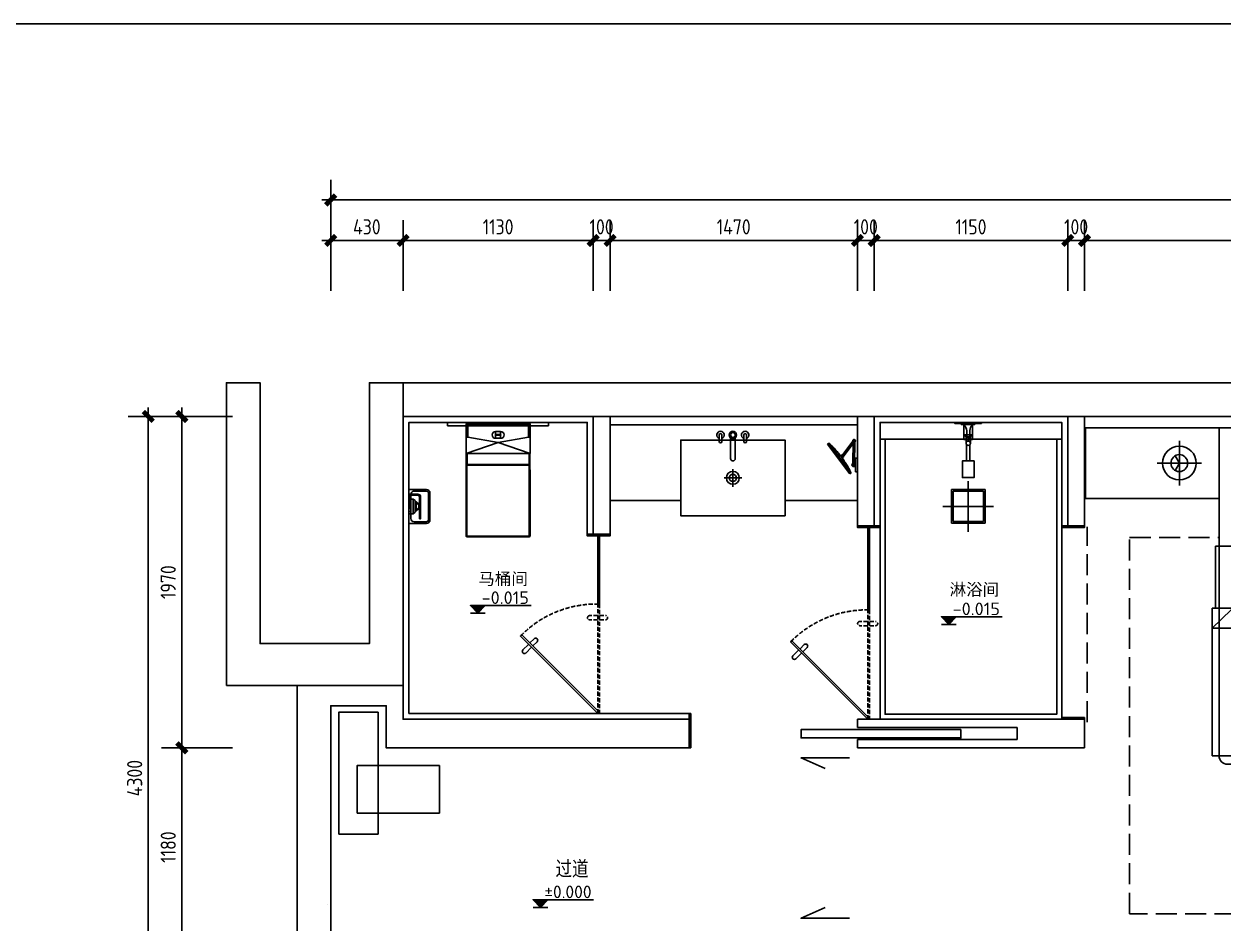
# Model space of a CAD drawing. Header units: inches. Extents: x 193953 to 255442, y -114891 to -62384.
# Drawn here: x 209627 to 216753, y -110553 to -105208 of the extents above; entities that cross this region are included whole.
import ezdxf
from ezdxf.enums import TextEntityAlignment as Align

# ---------------------------------------------------------------- set-up
doc = ezdxf.new("R2010")
doc.units = ezdxf.units.IN
doc.header["$LTSCALE"] = 500
doc.header["$MEASUREMENT"] = 0
for name, pattern in [('DASH', [0.35, 0.25, -0.1]), ('HIDDEN', [0.375, 0.25, -0.125, 0, 0]), ('家具平面底图$0$DOM-虚线', [0.35, 0.25, -0.1]), ('家具平面底图$0$DOM-门开启线', [0.666666, 0.333333, -0.111111, 0.111111, -0.111111])]:
    doc.linetypes.add(name, pattern=pattern)
for name, color, linetype in [('0-索引文字', 50, 'Continuous'), ('F-洁具-DOM', 1, 'Continuous'), ('F-活动家私(0.25)-DOM', 2, 'Continuous'), ('G-建筑窗线 、玻璃隔断', 2, 'Continuous'), ('P-平面门', 2, 'Continuous')]:
    doc.layers.add(name, color=color, linetype=linetype)
doc.styles.add('DOM-romans.shx', font='dim.shx')
doc.styles.add('st', font='', dxfattribs={"width": 0.7})
doc.styles.add('家具平面底图$0$st', font='SIMYOU.TTF')
doc.styles.get('st').set_extended_font_data('SimSun')
doc.dimstyles.new('DOM_DIM_1 80', dxfattribs={"dimscale": 60, "dimtxt": 1.5, "dimasz": 0.8, "dimexe": 2, "dimexo": 1.5, "dimgap": 0.6, "dimtad": 1, "dimdec": 0, "dimrnd": 5, "dimzin": 12, "dimdsep": 46, "dimtxsty": 'DOM-romans.shx', "dimblk": 'DOM_Dimension_Tick', "dimcen": 0.125, "dimclrd": 44, "dimclre": 44, "dimclrt": 50, "dimadec": 0, "dimazin": 0, "dimtfac": 1, "dimtdec": 0, "dimtix": 1, "dimtmove": 2, "dimatfit": 3, "dimldrblk": 'DOM_Leader_Arrow', "dimfxl": 0, "dimtvp": 1, "dimtolj": 1, "dimtzin": 0, "dimarcsym": 0})

# ---------------------------------------------------------------- blocks, each defined once
blk = doc.blocks.new('家具平面底图$0$A$C3001446E')
at = {"color": 8, "linetype": '家具平面底图$0$DOM-门开启线', "ltscale": 100}
for p, q in [((-500, 150), (-500, -150)), ((-350, 0), (-650, 0))]:
    blk.add_line(p, q, dxfattribs=at)
at = {"color": 250}
for p, q in [((-131.9, 9.6), (-229.4, 9.6)), ((-85.6, 12.4), (-124.2, 12.4)), ((-85.6, -13.1), (-85.6, 12.4)), ((-85.6, -9.7), (-85.6, 9)), ((-85.6, 9), (-49.5, 9)), ((-131.9, -10.4), (-229.4, -10.4)), ((-85.6, -13.1), (-124.2, -13.1)), ((0, -25), (-5.9, -25))]:
    blk.add_line(p, q, dxfattribs=at)
for p, q in [((-102.2, 25, 0), (-102.2, -25, 0)), ((-77.2, 25, 0), (-102.2, 25, 0)), ((-74.7, 20.8, 0), (-79.9, 20.8, 0)), ((-77.2, 25, 0), (-77.2, 20.8, 0)), ((-13, 25, 0), (-74.7, 25, 0)), ((-77.2, -25, 0), (-102.2, -25, 0)), ((-74.7, -20.8, 0), (-79.9, -20.8, 0)), ((-77.2, -20.8, 0), (-77.2, -25, 0)), ((-13, -25, 0), (-74.7, -25, 0))]:
    blk.add_line(p, q)
at = {"color": 8}
blk.add_line((-74.7, 25, 0), (-74.7, -25, 0), dxfattribs=at)
at = {"linetype": '家具平面底图$0$DOM-虚线', "ltscale": 100}
blk.add_lwpolyline([(-600, -100), (-600, 100), (-400, 100), (-400, -100)], close=True, dxfattribs=at)
at = {"color": 8, "linetype": '家具平面底图$0$DOM-虚线', "ltscale": 100}
blk.add_lwpolyline([(-590, -90), (-590, 90), (-410, 90), (-410, -90)], close=True, dxfattribs=at)
for points in [[(-6.5, -80), (-6.5, 80), (0, 80), (0, -80)], [(-13, -40), (-13, 40), (-6.5, 40), (-6.5, -40)]]:
    blk.add_lwpolyline(points, close=True)
at = {"color": 250}
for points in [[(-229.4, -35.4), (-229.4, 34.6), (-328.7, 34.6), (-328.7, -35.4)], [(0, -25), (-9.8, -25), (-9.8, 25), (0, 25)]]:
    blk.add_lwpolyline(points, close=True, dxfattribs=at)
for points in [[(-9.8, 25), (-14.6, 25, -0.211273), (-49.5, 9, -0.201002)], [(-9.8, -25), (-14.6, -25, 0.210081), (-49.1, -9.7), (-85.6, -9.7)]]:
    blk.add_lwpolyline(points, format="xyb", dxfattribs=at)
blk.add_circle((-124, -0.4), 12.7, dxfattribs=at)
at = {"color": 8}
blk.add_circle((-93.8, 0), 4.17, dxfattribs=at)
blk.add_arc((-43.8, 0, 0), 41.7, 143.1301, 216.8699, dxfattribs=at)
blk = doc.blocks.new('ehrhh')
at = {"color": 2}
blk.add_lwpolyline([(-14119.4, -29521.3), (-13831.5, -29521.3), (-13975, -29584.5)], dxfattribs=at)
blk = doc.blocks.new('家具平面底图$0$A$C591D7FFC')
at = {"linetype": '家具平面底图$0$DOM-虚线', "ltscale": 150}
blk.add_lwpolyline([(300, -20), (-300, -20), (-300, 0), (300, 0)], close=True, dxfattribs=at)
blk = doc.blocks.new('家具平面底图$0$A$C619B377B')
at = {"linetype": 'Continuous'}
for p, q in [((-180, 0), (180, 0)), ((-190, -185.2), (-190, -10)), ((190, -10), (190, -185.2)), ((-189.5, -186.2), (-190, -185.2)), ((-189.5, -676), (-189.5, -186.1)), ((-184.5, -185.2), (184.5, -185.2)), ((189.5, -186.2), (190, -185.2)), ((189.5, -186.1), (189.5, -676)), ((189.5, -254), (-189.5, -254)), ((185.5, -680), (-185.5, -680))]:
    blk.add_line(p, q, dxfattribs=at)
at = {"color": 8, "linetype": 'Continuous'}
for p, q in [((-180, -88.3), (-180, 0)), ((180, -88.3), (180, 0)), ((190, -10), (-190, -10)), ((-15, -55), (15, -55)), ((-15, -73), (-15, -55)), ((15, -73), (15, -55)), ((-190, -185.2), (0, -120)), ((0, -120), (-180, -88.3)), ((-15, -73), (15, -73)), ((15, -77), (-15, -77)), ((-15, -77), (-15, -95)), ((15, -95), (-15, -95)), ((180, -88.3), (0, -120)), ((0, -120), (190, -185.2)), ((15, -77), (15, -95)), ((-184.5, -250), (-184.5, -185.2)), ((184.5, -185.2), (184.5, -250)), ((-189.5, -285), (-190, -285)), ((-190, -675), (-190, -285)), ((-185.5, -250), (185.5, -250)), ((-185.5, -680), (-185.5, -250)), ((185.5, -680), (185.5, -250)), ((190, -285), (189.5, -285)), ((190, -285), (190, -675)), ((-190, -675), (-189.5, -675)), ((-189.5, -676), (189.5, -676)), ((-188.7, -679.1), (-188.4, -678.8)), ((188.4, -678.8), (188.7, -679.1)), ((189.9, -675), (190, -675))]:
    blk.add_line(p, q, dxfattribs=at)
at = {"linetype": 'Continuous'}
for centre, radius, start, end in [((-180, -10), 10, 90, 180), ((-185.5, -676), 4, 180, 270), ((185.5, -676), 4, 270, 0)]:
    blk.add_arc(centre, radius, start, end, dxfattribs=at)
at = {"color": 8, "linetype": 'Continuous'}
for centre, radius, start, end in [((180, -10), 10, 0, 90), ((-15, -75), 20, 90, 270), ((15, -75), 20, 270, 90), ((-15, -75), 2, 90, 270), ((15, -75), 2, 270, 90), ((-185, -285), 5, 155.17913, 180), ((-185.5, -254), 4, 90, 180), ((185.5, -254), 4, 0, 90), ((185, -285), 5, 0, 24.75826), ((-185, -675), 5, 180, 217.3553), ((-175, -674.8), 14.5, 191.25653, 193.3174), ((-175.6, -674.9), 13.9, 193.30813, 196.97054), ((-186.9, -676.4), 3.26, 232.02368, 236.55821), ((-183.6, -663.5), 16.5, 252.06254, 255.37073), ((-183.5, -662.9), 17.1, 255.35969, 256.56318), ((183.5, -662.9), 17.1, 283.43682, 284.64031), ((183.6, -663.5), 16.5, 284.62927, 287.93746), ((186.9, -676.4), 3.26, 303.44179, 307.97632), ((175.6, -674.9), 13.9, 343.02946, 346.69187), ((185, -675), 5, 322.62333, 0), ((175, -674.8), 14.5, 346.6826, 348.74347)]:
    blk.add_arc(centre, radius, start, end, dxfattribs=at)
at = {"color": 8, "linetype": 'Continuous', "extrusion": (0, 0, -1)}
for centre, major_axis, start_param, end_param in [((-180, -90.9), (9.99, -1.89), 3.092725, 4.663521), ((180, -90.9), (9.99, 1.89), -1.521928, 0.048868)]:
    blk.add_ellipse(centre, major_axis=major_axis, ratio=0.25825, start_param=start_param, end_param=end_param, dxfattribs=at)
at = {"linetype": 'Continuous', "extrusion": (0, 0, -1)}
for centre, start_param, end_param in [((-184.5, -186.1), 3.145147, 4.712389), ((184.5, -186.1), 4.712389, 6.279631)]:
    blk.add_ellipse(centre, major_axis=(5, 0), ratio=0.176327, start_param=start_param, end_param=end_param, dxfattribs=at)
at = {"layer": 'F-洁具-DOM'}
blk.add_blockref('家具平面底图$0$A$C591D7FFC', (0, 0), dxfattribs=at)
blk = doc.blocks.new('家具平面底图$0$dfsggag')
at = {"color": 8, "linetype": '家具平面底图$0$DOM-虚线', "ltscale": 80}
for p, q in [((-34.9, 36.8), (-42.9, 25.1)), ((-42.9, 25.1), (-42.9, 0)), ((-42.9, 25.1), (42.9, 25.1)), ((-42.9, 0), (42.9, 0)), ((-34.9, 36.8), (34.9, 36.8)), ((-27, 43.6), (-12.7, 59.3)), ((-27, 43.6), (-20.4, 42.7)), ((-27, 43.6), (-27, 36.8)), ((-11.1, 59.3), (-20.4, 42.7)), ((-20.4, 42.7), (20.4, 42.7)), ((-20.4, 42.7), (-20.4, 36.8)), ((-12.7, 59.3), (12.7, 59.3)), ((11.1, 59.3), (20.4, 42.7)), ((27, 43.6), (12.7, 59.3)), ((27, 43.6), (20.4, 42.7)), ((20.4, 42.7), (20.4, 36.8)), ((27, 43.6), (27, 36.8)), ((34.9, 36.8), (42.9, 25.1)), ((42.9, 25.1), (42.9, 0))]:
    blk.add_line(p, q, dxfattribs=at)
for points in [[(-11.3, 11.2), (-4.7, 11.2), (-4.7, 5.1), (-11.3, 5.1)], [(1.2, 11.2), (7.8, 11.2), (7.8, 5.1), (1.2, 5.1)], [(13.6, 11.2), (20.2, 11.2), (20.2, 5.1), (13.6, 5.1)]]:
    blk.add_lwpolyline(points, close=True, dxfattribs=at)
blk = doc.blocks.new('家具平面底图$0$A$C08F94FB0')
at = {"linetype": 'Continuous'}
for p, q in [((-100.5, 0), (-30.5, 0)), ((-100.5, -105), (-100.5, 0)), ((-30.5, 0), (-30.5, -7)), ((100.5, 0), (30.5, 0)), ((100.5, -105), (100.5, 0)), ((-0.5, -125), (-80.5, -125)), ((80.5, -125), (-0.5, -125))]:
    blk.add_line(p, q, dxfattribs=at)
at = {"color": 8, "linetype": 'Continuous'}
for p, q in [((-30.5, 0), (30.5, 0)), ((-91.5, -105), (-91.5, -31)), ((-0.5, -11), (-71.5, -11)), ((34.5, -11), (-36.3, -11)), ((30.5, 0), (30.5, -7)), ((34.5, -11), (71.5, -11)), ((91.5, -31), (91.5, -105)), ((-80.5, -116), (-0.5, -116)), ((-0.5, -116), (80.5, -116))]:
    blk.add_line(p, q, dxfattribs=at)
at = {"color": 8}
for p, q in [((-72.1, -116), (-72.1, -125)), ((73.5, -116), (73.5, -125))]:
    blk.add_line(p, q, dxfattribs=at)
at = {"color": 8, "linetype": 'Continuous'}
for centre, radius, start, end in [((-71.5, -31), 20, 90, 180), ((34.5, -7), 4, 180, 270), ((71.5, -31), 20, 0, 90), ((-80.5, -105), 11, 180, 270), ((80.5, -105), 11, 270, 0)]:
    blk.add_arc(centre, radius, start, end, dxfattribs=at)
at = {"linetype": 'Continuous'}
for centre, radius, start, end in [((-34.5, -7), 4, 270, 0), ((-80.5, -105), 20, 180, 270), ((80.5, -105), 20, 270, 0)]:
    blk.add_arc(centre, radius, start, end, dxfattribs=at)
blk = doc.blocks.new('家具平面底图$0$A$C2B4824DF')
for p, q in [((63.5, -57), (63.5, 72.7)), ((69.2, 73), (63.8, 73)), ((69.5, -57), (69.5, 72.7)), ((0, -13.5), (0, -72.5)), ((9.5, -13), (0.5, -13)), ((10, -73), (10, -13.5)), ((53.5, -67), (10, -67)), ((0.5, -73), (9.5, -73)), ((10, -73), (53.5, -73))]:
    blk.add_line(p, q)
at = {"color": 250}
for p, q in [((63.8, -57), (63.8, 73)), ((69.2, -57), (69.2, 73)), ((69.5, 69), (63.5, 69)), ((69.5, 66.2), (63.5, 66.2)), ((69.5, 62.1), (63.5, 62.1)), ((63.8, 65.9), (69.2, 65.9)), ((69.2, 64.9), (63.8, 64.9)), ((10, -13.5), (0, -13.5)), ((0.5, -73), (0.5, -13)), ((9.5, -73), (9.5, -13)), ((53.5, -67.3), (10, -67.3)), ((53.5, -67.3), (53.5, -67)), ((69.5, -47.1), (63.5, -47.1)), ((69.5, -51.2), (63.5, -51.2)), ((63.8, -57), (63.5, -57)), ((69.2, -49.9), (63.8, -49.9)), ((69.2, -50.9), (63.8, -50.9)), ((69.2, -57), (69.5, -57)), ((10, -72.5), (0, -72.5)), ((10, -72.7), (53.5, -72.7)), ((53.5, -72.7), (53.5, -73))]:
    blk.add_line(p, q, dxfattribs=at)
for centre, radius, start, end in [((63.8, 72.7), 0.3, 90, 180), ((69.2, 72.7), 0.3, 0, 90), ((0.5, -13.5), 0.5, 90, 180), ((9.5, -13.5), 0.5, 0, 90), ((53.5, -57), 16, 270, 0), ((53.5, -57), 10, 270, 0), ((0.5, -72.5), 0.5, 180, 270), ((9.5, -72.5), 0.5, 270, 342.30987)]:
    blk.add_arc(centre, radius, start, end)
for radius in [15.7, 10.3]:
    blk.add_arc((53.5, -57), radius, 270, 0, dxfattribs=at)
for points, start_tangent, end_tangent in [([(63.5, 66.2), (63.5, 66.1), (63.6, 66), (63.7, 65.9), (63.8, 65.9)], (0, -1), (1, 0)), ([(63.5, 65.2), (63.5, 65.1), (63.6, 65), (63.7, 64.9), (63.8, 64.9)], (0, -1), (1, 0)), ([(69.2, 65.9), (69.3, 65.9), (69.4, 66), (69.5, 66.1), (69.5, 66.2)], (1, 0), (0, 1)), ([(69.5, 65.2), (69.5, 65.1), (69.4, 65), (69.3, 64.9), (69.2, 64.9)], (0, -1), (-1, 0)), ([(63.5, -50.2), (63.5, -50.1), (63.6, -50), (63.7, -49.9), (63.8, -49.9)], (0, 1), (1, 0)), ([(63.8, -50.9), (63.7, -50.9), (63.6, -51), (63.5, -51.1), (63.5, -51.2)], (-1, 0), (0, -1)), ([(69.5, -50.2), (69.5, -50.1), (69.4, -50), (69.3, -49.9), (69.2, -49.9)], (0, 1), (-1, 0)), ([(69.5, -51.2), (69.5, -51.1), (69.4, -51), (69.3, -50.9), (69.2, -50.9)], (0, 1), (-1, 0))]:
    blk.add_spline(points, degree=3, dxfattribs=dict(at, start_tangent=start_tangent, end_tangent=end_tangent))
blk = doc.blocks.new('A$Ce1599806')
at = {"layer": 'F-洁具-DOM', "xscale": -1, "rotation": 180}
blk.add_blockref('家具平面底图$0$A$C08F94FB0', (0, 0), dxfattribs=at)
at = {"layer": 'F-洁具-DOM', "rotation": 90}
blk.add_blockref('家具平面底图$0$A$C2B4824DF', (0, 0), dxfattribs=at)
at = {"layer": 'F-洁具-DOM'}
blk.add_blockref('家具平面底图$0$dfsggag', (0, 0), dxfattribs=at)
blk = doc.blocks.new('A$C24FB7273')
at = {"color": 8, "linetype": 'HIDDEN', "ltscale": 100}
for p in [(-704.2, -212.5), (-1191.3, -717)]:
    blk.add_line(p, (-1191.3, -212.5), dxfattribs=at)
for points in [[(-1072.6, -594), (-1072.6, -717), (-1950, -717), (-1950, 715.5), (-1072.6, 715.5), (-1072.6, -212.5)], [(-1072.6, 693.8), (-704.2, 693.8), (-704.2, -695.4), (-1072.6, -695.4)], [(-704.2, -212.5), (-1191.3, -717)]]:
    blk.add_lwpolyline(points, dxfattribs=at)
blk.add_lwpolyline([(0, -675), (-1950, -675, -0.414214), (-2000, -625), (-2000, 625, -0.414214), (-1950, 675), (0, 675)], format="xyb", close=True)
at = {"color": 8}
for points in [[(-559, 157.2), (-559, 478.5, -0.392708), (-499.8, 533.5, -0.035252), (-491.5, 532.9, 0.092308), (-426.5, 532.9, -0.035252), (-418.1, 533.5, -0.392708), (-359, 478.5), (-359, 157.2, -0.392708), (-418.1, 102.3, -0.035252), (-426.5, 102.9, 0.092308), (-491.5, 102.9, -0.035252), (-499.8, 102.3, -0.392708), (-559, 157.2, 27.022466)], [(-426.5, 532.9, 0.307692), (-491.5, 532.9, -1.888889)], [(-426.5, 102.9, -0.307692), (-491.5, 102.9, 1.888889)], [(-559, -141.1), (-559, -462.4, 0.392708), (-499.8, -517.3, 0.035252), (-491.5, -516.7, -0.092308), (-426.5, -516.7, 0.035252), (-418.1, -517.3, 0.392708), (-359, -462.4), (-359, -141.1, 0.392708), (-418.1, -86.2, 0.035252), (-426.5, -86.7, -0.092308), (-491.5, -86.7, 0.035252), (-499.8, -86.2, 0.392708), (-559, -141.1, -27.022466)], [(-426.5, -86.7, 0.307692), (-491.5, -86.7, -1.888889)], [(-426.5, -516.7, -0.307692), (-491.5, -516.7, 1.888889)]]:
    blk.add_lwpolyline(points, format="xyb", dxfattribs=at)
for centre, radius, start, end in [((3293.2, 181.1), 3709.4, 173.5905, 174.59393), ((-224.7, -1310.4), 1912.9, 84.39105, 95.04685), ((-2294.8, 303.1), 2275.6, 353.45522, 7.32959), ((3293.2, 331.1), 3709.4, 183.52528, 184.47157), ((-229, 1946.7), 1912.9, 264.72401, 275.85099), ((3293.2, -314.9), 3709.4, 175.52843, 176.47472), ((-229, -1930.5), 1912.9, 84.14901, 95.27599), ((-2294.8, -287), 2275.6, 352.67041, 6.54478), ((3293.2, -164.9), 3709.4, 185.40607, 186.4095), ((-224.7, 1326.5), 1912.9, 264.95315, 275.60895)]:
    blk.add_arc(centre, radius, start, end, dxfattribs=at)
at = {"layer": 'F-活动家私(0.25)-DOM', "color": 8, "style": '家具平面底图$0$st', "width": 0.8}
blk.add_text('1350*2000', height=100, rotation=180, dxfattribs=at).set_placement((-1514.8, 557.2), align=Align.MIDDLE_CENTER)
blk = doc.blocks.new('A$C4989e647')
at = {"layer": 'F-活动家私(0.25)-DOM', "extrusion": (0, 0, -1), "xscale": -1, "zscale": -1, "rotation": 270}
blk.add_blockref('A$C24FB7273', (0, 0), dxfattribs=at)
blk = doc.blocks.new('做成ACAD TuKuai0337')
at = {"color": 57, "linetype": 'Continuous'}
for points in [[(0, 193), (0, -193)], [(193, 0), (-193, 0)], [(0, 0), (0, 73)]]:
    blk.add_lwpolyline(points, dxfattribs=at)
at = {"color": 58, "linetype": 'Continuous'}
for points in [[(0, 0), (-63, -36)], [(0, 0), (63, -36)]]:
    blk.add_lwpolyline(points, dxfattribs=at)
at = {"linetype": 'Continuous'}
blk.add_circle((0, 0), 146, dxfattribs=at)
at = {"color": 57, "linetype": 'Continuous'}
blk.add_circle((0, 0), 72.9, dxfattribs=at)
blk = doc.blocks.new('A$C9f9c7d04')
at = {"layer": 'F-活动家私(0.25)-DOM', "xscale": -0.6872852233676977, "yscale": 0.6872852233676977, "zscale": 0.6872852233676977}
blk.add_blockref('做成ACAD TuKuai0337', (0, 0), dxfattribs=at)
blk = doc.blocks.new('A$C358C41F5')
at = {"color": 8, "linetype": 'DASH', "ltscale": 200}
for p, q in [((-99.4, -53.7), (-93.4, -58.2)), ((-93, -55.2), (-27.3, -142.1)), ((-90.5, -41.6), (-84.4, -46.1)), ((-85, -49.2), (-19.5, -136)), ((-24.9, -138), (-26.8, -9.4)), ((-14.9, -137.6), (-16.8, -9.3))]:
    blk.add_line(p, q, dxfattribs=at)
for points in [[(-168.6, -129.9), (-37.3, 46.5), (-45.3, 52.5), (-176.6, -124)], [(-12, -40), (0, -40), (0, 40), (-12, 40)]]:
    blk.add_lwpolyline(points, close=True, dxfattribs=at)
for centre, radius in [((-22, -0.7), 5), ((-89, -52.2), 4), ((-19.7, -143.8), 7.85), ((-19.7, -143.8), 5)]:
    blk.add_circle(centre, radius, dxfattribs=at)
for centre, radius, start, end in [((-579.8, 312.6), 604.1, 312.89604, 333.78331), ((-22, -0.7), 10, 300.87226, 240.87226), ((-89, -52.2), 5, 37.05191, 217.05191), ((-88.9, -52.1), 7.5, 233.33968, 53.33968), ((-21.8, -13.6), 6.6, 41.62749, 140.11703)]:
    blk.add_arc(centre, radius, start, end, dxfattribs=at)
blk = doc.blocks.new('A$C9fdc28cc')
at = {"layer": 'F-洁具-DOM'}
blk.add_blockref('A$C358C41F5', (0, 0), dxfattribs=at)
blk = doc.blocks.new('A$Cf66d3db0')
at = {"color": 4}
blk.add_lwpolyline([(-12802.3, 7040.2), (0, 7040.2), (0, 0), (-12802.3, 0)], close=True, dxfattribs=at)
blk = doc.blocks.new('DOM_Dimension_Tick')
at = {"color": 0, "linetype": 'ByBlock'}
for p, q in [((-1.09, 0), (0, 0)), ((0, 0), (1.09, 0))]:
    blk.add_line(p, q, dxfattribs=at)
at = {"color": 0, "linetype": 'Continuous', "const_width": 0.608}
blk.add_lwpolyline([(-0.61, -0.61), (0.61, 0.61)], dxfattribs=at)
blk = doc.blocks.new('*D545')
at = {"color": 44, "lineweight": -2, "transparency": 16777216}
for p, q in [((210865.2, -109511.2), (210445.2, -109511.2)), ((210565.2, -110643.2), (210565.2, -109559.2)), ((210865.2, -110691.2), (210445.2, -110691.2))]:
    blk.add_line(p, q, dxfattribs=at)
at = {"layer": 'Defpoints', "color": 0, "transparency": 16777216}
for p in [(210565.2, -109511.2), (212520.7, -109511.2), (211349.7, -110691.2)]:
    blk.add_point(p, dxfattribs=at)
at = {"color": 44, "lineweight": -2, "transparency": 16777216, "xscale": 48, "yscale": 48, "zscale": 48}
for p, rotation in [((210565.2, -109511.2), 90), ((210565.2, -110691.2), 270)]:
    blk.add_blockref('DOM_Dimension_Tick', p, dxfattribs=dict(at, rotation=rotation))
at = {"color": 50, "transparency": 16777216, "insert": (210484.2, -110101.2), "char_height": 90, "attachment_point": 5, "rotation": 90, "style": 'DOM-romans.shx'}
blk.add_mtext('\\A1;1180', dxfattribs=at)
blk = doc.blocks.new('DOM_Leader_Arrow')
at = {"color": 0, "linetype": 'ByBlock'}
blk.add_line((0, 0), (-1.5, 0), dxfattribs=at)
for points in [[(-1.29, 1), (-0.89, 1.28), (-0.36, 0), (0, 0)], [(-1.29, -1), (-0.89, -1.28), (-0.36, 0), (0, 0)]]:
    blk.add_solid(points, dxfattribs=at)
blk = doc.blocks.new('*D546')
at = {"color": 44, "lineweight": -2, "transparency": 16777216}
for p, q in [((210865.2, -107541.2), (210445.2, -107541.2)), ((210565.2, -109463.2), (210565.2, -107589.2)), ((210865.2, -109511.2), (210445.2, -109511.2))]:
    blk.add_line(p, q, dxfattribs=at)
at = {"layer": 'Defpoints', "color": 0, "transparency": 16777216}
for p in [(210565.2, -107541.2), (211879.7, -107541.2), (212520.7, -109511.2)]:
    blk.add_point(p, dxfattribs=at)
at = {"color": 44, "lineweight": -2, "transparency": 16777216, "xscale": 48, "yscale": 48, "zscale": 48}
for p, rotation in [((210565.2, -107541.2), 90), ((210565.2, -109511.2), 270)]:
    blk.add_blockref('DOM_Dimension_Tick', p, dxfattribs=dict(at, rotation=rotation))
at = {"color": 50, "transparency": 16777216, "insert": (210484.2, -108526.2), "char_height": 90, "attachment_point": 5, "rotation": 90, "style": 'DOM-romans.shx'}
blk.add_mtext('\\A1;1970', dxfattribs=at)
blk = doc.blocks.new('*D547')
at = {"color": 44, "lineweight": -2, "transparency": 16777216}
for p, q in [((210660.7, -107541.2), (210245.7, -107541.2)), ((210365.7, -111793.2), (210365.7, -107589.2)), ((210660.7, -111841.2), (210245.7, -111841.2))]:
    blk.add_line(p, q, dxfattribs=at)
at = {"layer": 'Defpoints', "color": 0, "transparency": 16777216}
for p in [(210365.7, -107541.2), (210750.7, -107541.2), (210750.7, -111841.2)]:
    blk.add_point(p, dxfattribs=at)
at = {"color": 44, "lineweight": -2, "transparency": 16777216, "xscale": 48, "yscale": 48, "zscale": 48}
for p, rotation in [((210365.7, -107541.2), 90), ((210365.7, -111841.2), 270)]:
    blk.add_blockref('DOM_Dimension_Tick', p, dxfattribs=dict(at, rotation=rotation))
at = {"color": 50, "transparency": 16777216, "insert": (210284.7, -109691.2), "char_height": 90, "attachment_point": 5, "rotation": 90, "style": 'DOM-romans.shx'}
blk.add_mtext('\\A1;4300', dxfattribs=at)
blk = doc.blocks.new('*D548')
at = {"color": 44, "lineweight": -2, "transparency": 16777216}
for p, q in [((211449.7, -106795), (211449.7, -106375)), ((211879.7, -106795), (211879.7, -106375)), ((211497.7, -106495), (211831.7, -106495))]:
    blk.add_line(p, q, dxfattribs=at)
at = {"layer": 'Defpoints', "color": 0, "transparency": 16777216}
for p in [(211879.7, -106495), (211879.7, -108757.7), (211449.7, -108877.7)]:
    blk.add_point(p, dxfattribs=at)
at = {"color": 44, "lineweight": -2, "transparency": 16777216, "xscale": 48, "yscale": 48, "zscale": 48, "rotation": 180}
blk.add_blockref('DOM_Dimension_Tick', (211449.7, -106495), dxfattribs=at)
at = {"color": 44, "lineweight": -2, "transparency": 16777216, "xscale": 48, "yscale": 48, "zscale": 48}
blk.add_blockref('DOM_Dimension_Tick', (211879.7, -106495), dxfattribs=at)
at = {"color": 50, "transparency": 16777216, "insert": (211664.7, -106414), "char_height": 90, "attachment_point": 5, "style": 'DOM-romans.shx'}
blk.add_mtext('\\A1;430', dxfattribs=at)
blk = doc.blocks.new('*D549')
at = {"color": 44, "lineweight": -2, "transparency": 16777216}
for p, q in [((211879.7, -106795), (211879.7, -106375)), ((213009.7, -106795), (213009.7, -106375)), ((211927.7, -106495), (212961.7, -106495))]:
    blk.add_line(p, q, dxfattribs=at)
at = {"layer": 'Defpoints', "color": 0, "transparency": 16777216}
for p in [(213009.7, -106495), (213009.7, -107157.7), (211879.7, -108757.7)]:
    blk.add_point(p, dxfattribs=at)
at = {"color": 44, "lineweight": -2, "transparency": 16777216, "xscale": 48, "yscale": 48, "zscale": 48, "rotation": 180}
blk.add_blockref('DOM_Dimension_Tick', (211879.7, -106495), dxfattribs=at)
at = {"color": 44, "lineweight": -2, "transparency": 16777216, "xscale": 48, "yscale": 48, "zscale": 48}
blk.add_blockref('DOM_Dimension_Tick', (213009.7, -106495), dxfattribs=at)
at = {"color": 50, "transparency": 16777216, "insert": (212444.7, -106414), "char_height": 90, "attachment_point": 5, "style": 'DOM-romans.shx'}
blk.add_mtext('\\A1;1130', dxfattribs=at)
blk = doc.blocks.new('*D550')
at = {"color": 44, "lineweight": -2, "transparency": 16777216}
for p, q in [((213009.7, -106795), (213009.7, -106375)), ((213109.7, -106795), (213109.7, -106375)), ((212961.7, -106495), (212913.7, -106495)), ((213009.7, -106495), (213109.7, -106495)), ((213157.7, -106495), (213205.7, -106495))]:
    blk.add_line(p, q, dxfattribs=at)
at = {"layer": 'Defpoints', "color": 0, "transparency": 16777216}
for p in [(213109.7, -106495), (213009.7, -107157.7), (213109.7, -107157.7)]:
    blk.add_point(p, dxfattribs=at)
at = {"color": 44, "lineweight": -2, "transparency": 16777216, "xscale": 48, "yscale": 48, "zscale": 48}
blk.add_blockref('DOM_Dimension_Tick', (213009.7, -106495), dxfattribs=at)
at = {"color": 44, "lineweight": -2, "transparency": 16777216, "xscale": 48, "yscale": 48, "zscale": 48, "rotation": 180}
blk.add_blockref('DOM_Dimension_Tick', (213109.7, -106495), dxfattribs=at)
at = {"color": 50, "transparency": 16777216, "insert": (213059.7, -106414), "char_height": 90, "attachment_point": 5, "style": 'DOM-romans.shx'}
blk.add_mtext('\\A1;100', dxfattribs=at)
blk = doc.blocks.new('*D551')
at = {"color": 44, "lineweight": -2, "transparency": 16777216}
for p, q in [((213109.7, -106795), (213109.7, -106375)), ((214579.7, -106795), (214579.7, -106375)), ((213157.7, -106495), (214531.7, -106495))]:
    blk.add_line(p, q, dxfattribs=at)
at = {"layer": 'Defpoints', "color": 0, "transparency": 16777216}
for p in [(214579.7, -106495), (213109.7, -107157.7), (214579.7, -107157.7)]:
    blk.add_point(p, dxfattribs=at)
at = {"color": 44, "lineweight": -2, "transparency": 16777216, "xscale": 48, "yscale": 48, "zscale": 48, "rotation": 180}
blk.add_blockref('DOM_Dimension_Tick', (213109.7, -106495), dxfattribs=at)
at = {"color": 44, "lineweight": -2, "transparency": 16777216, "xscale": 48, "yscale": 48, "zscale": 48}
blk.add_blockref('DOM_Dimension_Tick', (214579.7, -106495), dxfattribs=at)
at = {"color": 50, "transparency": 16777216, "insert": (213844.7, -106414), "char_height": 90, "attachment_point": 5, "style": 'DOM-romans.shx'}
blk.add_mtext('\\A1;1470', dxfattribs=at)
blk = doc.blocks.new('*D552')
at = {"color": 44, "lineweight": -2, "transparency": 16777216}
for p, q in [((214579.7, -106795), (214579.7, -106375)), ((214679.7, -106795), (214679.7, -106375)), ((214531.7, -106495), (214483.7, -106495)), ((214579.7, -106495), (214679.7, -106495)), ((214727.7, -106495), (214775.7, -106495))]:
    blk.add_line(p, q, dxfattribs=at)
at = {"layer": 'Defpoints', "color": 0, "transparency": 16777216}
for p in [(214679.7, -106495), (214579.7, -107157.7), (214679.7, -107157.7)]:
    blk.add_point(p, dxfattribs=at)
at = {"color": 44, "lineweight": -2, "transparency": 16777216, "xscale": 48, "yscale": 48, "zscale": 48}
blk.add_blockref('DOM_Dimension_Tick', (214579.7, -106495), dxfattribs=at)
at = {"color": 44, "lineweight": -2, "transparency": 16777216, "xscale": 48, "yscale": 48, "zscale": 48, "rotation": 180}
blk.add_blockref('DOM_Dimension_Tick', (214679.7, -106495), dxfattribs=at)
at = {"color": 50, "transparency": 16777216, "insert": (214629.7, -106414), "char_height": 90, "attachment_point": 5, "style": 'DOM-romans.shx'}
blk.add_mtext('\\A1;100', dxfattribs=at)
blk = doc.blocks.new('*D553')
at = {"color": 44, "lineweight": -2, "transparency": 16777216}
for p, q in [((214679.7, -106795), (214679.7, -106375)), ((215829.7, -106795), (215829.7, -106375)), ((214727.7, -106495), (215781.7, -106495))]:
    blk.add_line(p, q, dxfattribs=at)
at = {"layer": 'Defpoints', "color": 0, "transparency": 16777216}
for p in [(215829.7, -106495), (214679.7, -107157.7), (215829.7, -107157.7)]:
    blk.add_point(p, dxfattribs=at)
at = {"color": 44, "lineweight": -2, "transparency": 16777216, "xscale": 48, "yscale": 48, "zscale": 48, "rotation": 180}
blk.add_blockref('DOM_Dimension_Tick', (214679.7, -106495), dxfattribs=at)
at = {"color": 44, "lineweight": -2, "transparency": 16777216, "xscale": 48, "yscale": 48, "zscale": 48}
blk.add_blockref('DOM_Dimension_Tick', (215829.7, -106495), dxfattribs=at)
at = {"color": 50, "transparency": 16777216, "insert": (215254.7, -106414), "char_height": 90, "attachment_point": 5, "style": 'DOM-romans.shx'}
blk.add_mtext('\\A1;1150', dxfattribs=at)
blk = doc.blocks.new('*D554')
at = {"color": 44, "lineweight": -2, "transparency": 16777216}
for p, q in [((215829.7, -106795), (215829.7, -106375)), ((215929.7, -106795), (215929.7, -106375)), ((215781.7, -106495), (215733.7, -106495)), ((215829.7, -106495), (215929.7, -106495)), ((215977.7, -106495), (216025.7, -106495))]:
    blk.add_line(p, q, dxfattribs=at)
at = {"layer": 'Defpoints', "color": 0, "transparency": 16777216}
for p in [(215929.7, -106495), (215829.7, -107157.7), (215929.7, -107157.7)]:
    blk.add_point(p, dxfattribs=at)
at = {"color": 44, "lineweight": -2, "transparency": 16777216, "xscale": 48, "yscale": 48, "zscale": 48}
blk.add_blockref('DOM_Dimension_Tick', (215829.7, -106495), dxfattribs=at)
at = {"color": 44, "lineweight": -2, "transparency": 16777216, "xscale": 48, "yscale": 48, "zscale": 48, "rotation": 180}
blk.add_blockref('DOM_Dimension_Tick', (215929.7, -106495), dxfattribs=at)
at = {"color": 50, "transparency": 16777216, "insert": (215879.7, -106414), "char_height": 90, "attachment_point": 5, "style": 'DOM-romans.shx'}
blk.add_mtext('\\A1;100', dxfattribs=at)
blk = doc.blocks.new('*D555')
at = {"color": 44, "lineweight": -2, "transparency": 16777216}
for p, q in [((215929.7, -106795), (215929.7, -106375)), ((221329.7, -106795), (221329.7, -106375)), ((215977.7, -106495), (221281.7, -106495))]:
    blk.add_line(p, q, dxfattribs=at)
at = {"layer": 'Defpoints', "color": 0, "transparency": 16777216}
for p in [(221329.7, -106495), (215929.7, -107157.7), (221329.7, -107157.7)]:
    blk.add_point(p, dxfattribs=at)
at = {"color": 44, "lineweight": -2, "transparency": 16777216, "xscale": 48, "yscale": 48, "zscale": 48, "rotation": 180}
blk.add_blockref('DOM_Dimension_Tick', (215929.7, -106495), dxfattribs=at)
at = {"color": 44, "lineweight": -2, "transparency": 16777216, "xscale": 48, "yscale": 48, "zscale": 48}
blk.add_blockref('DOM_Dimension_Tick', (221329.7, -106495), dxfattribs=at)
at = {"color": 50, "transparency": 16777216, "insert": (218629.7, -106414), "char_height": 90, "attachment_point": 5, "style": 'DOM-romans.shx'}
blk.add_mtext('\\A1;5400', dxfattribs=at)
blk = doc.blocks.new('*D557')
at = {"color": 44, "lineweight": -2, "transparency": 16777216}
for p, q in [((211449.7, -106554), (211449.7, -106134)), ((222579.7, -106554), (222579.7, -106134)), ((222531.7, -106254), (211497.7, -106254))]:
    blk.add_line(p, q, dxfattribs=at)
at = {"layer": 'Defpoints', "color": 0, "transparency": 16777216}
for p in [(211449.7, -106254), (211449.7, -106683.5), (222579.7, -106683.5)]:
    blk.add_point(p, dxfattribs=at)
at = {"color": 44, "lineweight": -2, "transparency": 16777216, "xscale": 48, "yscale": 48, "zscale": 48, "rotation": 180}
blk.add_blockref('DOM_Dimension_Tick', (211449.7, -106254), dxfattribs=at)
at = {"color": 44, "lineweight": -2, "transparency": 16777216, "xscale": 48, "yscale": 48, "zscale": 48}
blk.add_blockref('DOM_Dimension_Tick', (222579.7, -106254), dxfattribs=at)
at = {"color": 50, "transparency": 16777216, "insert": (217014.7, -106173), "char_height": 90, "attachment_point": 5, "style": 'DOM-romans.shx'}
blk.add_mtext('\\A1;11130', dxfattribs=at)
blk = doc.blocks.new('DOM-平面标高符号')
blk.add_hatch(color=256).paths.add_polyline_path([(1.47, 1.5), (0, 0), (-1.47, 1.5)])
at = {"color": 150}
for p, q in [((-1.47, 1.5), (10.53, 1.5)), ((-1.47, 0), (1.47, 0))]:
    blk.add_line(p, q, dxfattribs=at)
blk.add_lwpolyline([(1.47, 1.5), (0, 0), (-1.47, 1.5)], close=True, dxfattribs=at)
at = {"style": 'DOM-romans.shx', "width": 0.444477}
blk.add_attdef('ELEV', text='', height=2.5, dxfattribs=at).set_placement((0.75, 1.82), (10.11, 1.82), align=Align.FIT)

msp = doc.modelspace()

# ---------------------------------------------------------------- linework, layer by layer
at = {"color": 4}
for p, q in [((214579.7, -107541.2), (214579.7, -108191.2)), ((211249.7, -109141.2), (211249.7, -110691.2)), ((215929.7, -109341.2), (214579.7, -109341.2)), ((214579.7, -109341.2), (214579.7, -109391.2)), ((215929.7, -109511.2), (215929.7, -109341.2)), ((214579.7, -109391.2), (215529.7, -109391.2)), ((215529.7, -109391.2), (215529.7, -109461.2)), ((215529.7, -109461.2), (214579.7, -109461.2)), ((214579.7, -109461.2), (214579.7, -109511.2)), ((214579.7, -109511.2), (215929.7, -109511.2))]:
    msp.add_line(p, q, dxfattribs=at)
at = {"color": 6}
msp.add_line((214679.7, -108191.2), (214679.7, -107541.2), dxfattribs=at)
at = {"color": 2}
for p, q in [((213758.6, -107689.4), (213758.6, -107651.3)), ((213774.7, -107651.3), (213774.7, -107689.4)), ((213904.8, -107651.3), (213904.8, -107689.4)), ((213920.9, -107689.4), (213920.9, -107651.3))]:
    msp.add_line(p, q, dxfattribs=at)
at = {"color": 2, "ltscale": 0.5}
for p, q in [((213825.9, -107668.2), (213825.9, -107791.8)), ((213853.9, -107668), (213853.9, -107791.8))]:
    msp.add_line(p, q, dxfattribs=at)
at = {"color": 8}
for q in [(213839.7, -107853.7), (213787.2, -107906.2), (213839.7, -107958.7), (213892.2, -107906.2)]:
    msp.add_line((213839.7, -107906.2), q, dxfattribs=at)
at = {"color": 3}
for p, q in [((214579.7, -108191.2), (214679.7, -108191.2)), ((213579.7, -109341.2), (213579.7, -109306.2)), ((213579.7, -109306.2), (213589.7, -109306.2)), ((213589.7, -109306.2), (213589.7, -109511.2)), ((213579.7, -109511.2), (213579.7, -109341.2)), ((213589.7, -109511.2), (213579.7, -109511.2))]:
    msp.add_line(p, q, dxfattribs=at)
at = {"color": 8, "linetype": 'DASH'}
msp.add_line((215944.5, -109359.5), (215944.5, -108196.7), dxfattribs=at)
at = {"color": 1}
for p, q in [((211479.7, -109141.2), (211279.7, -109141.2)), ((211429.7, -110441.2), (211429.7, -110441.2))]:
    msp.add_line(p, q, dxfattribs=at)
at = {"color": 4}
for points in [[(209316.2, -103973), (224679, -103973), (224679, -105208), (209316.2, -105208)], [(210829.7, -109141.2), (211879.7, -109141.2), (211879.7, -107341.2), (211679.7, -107341.2), (211679.7, -108891.2), (211029.7, -108891.2), (211029.7, -107341.2), (210829.7, -107341.2), (210829.7, -109141.2)], [(211879.7, -107341.2), (221329.7, -107341.2), (221329.7, -107541.2), (211879.7, -107541.2)], [(213109.7, -107541.2), (213109.7, -108241.2), (213009.7, -108241.2), (213009.7, -107541.2)], [(215929.7, -107541.2), (215929.7, -108191.2), (215829.7, -108191.2), (215829.7, -107541.2)]]:
    msp.add_lwpolyline(points, close=True, dxfattribs=at)
at = {"color": 3}
for points in [[(212974.7, -108241.2), (212974.7, -107576.2), (211914.7, -107576.2), (211914.7, -109306.2), (213579.7, -109306.2)], [(214714.7, -108191.2), (214714.7, -107576.2), (215794.7, -107576.2), (215794.7, -108191.2)]]:
    msp.add_lwpolyline(points, dxfattribs=at)
at = {"color": 2}
for points in [[(214579.7, -107541.2), (214579.7, -108041.2), (214149.7, -108041.2), (214149.7, -107681.2), (213529.7, -107681.2), (213529.7, -108041.2), (213109.7, -108041.2), (213109.7, -107541.2)], [(215934.8, -107608.4), (215934.8, -108028.4), (216729.3, -108028.4), (216729.3, -107608.4)], [(213529.7, -107681.2), (213529.7, -108131.2), (214149.7, -108131.2), (214149.7, -107681.2)]]:
    msp.add_lwpolyline(points, close=True, dxfattribs=at)
at = {"color": 1}
for points in [[(213109.7, -107541.2), (213109.7, -107591.2), (214579.7, -107591.2), (214579.7, -107541.2)], [(211497.2, -110023.6), (211497.2, -109299.4), (211731, -109299.4), (211731, -110023.6)], [(215195.1, -109402.2), (214245.1, -109402.2), (214245.1, -109452.2), (215195.1, -109452.2)], [(211606.1, -109898.6), (211606.1, -109616.6), (212096.1, -109616.6), (212096.1, -109898.6)]]:
    msp.add_lwpolyline(points, close=True, dxfattribs=at)
at = {"color": 4}
for points in [[(214679.7, -108191.2), (214679.7, -107541.2), (215829.7, -107541.2), (215829.7, -108191.2)], [(211879.7, -109141.2), (211879.7, -109341.2), (213579.7, -109341.2), (213579.7, -109511.2), (211779.7, -109511.2), (211779.7, -109261.2), (211449.7, -109261.2), (211449.7, -110691.2)]]:
    msp.add_lwpolyline(points, dxfattribs=at)
at = {"color": 8}
for points in [[(214714.7, -107576.2), (214714.7, -107676.2), (215794.7, -107676.2), (215794.7, -107576.2)], [(214714.7, -107676.2), (214714.7, -109341.2), (215794.7, -109341.2), (215794.7, -107676.2)], [(214744.7, -107676.2), (214744.7, -109311.2), (215764.7, -109311.2), (215764.7, -107676.2)]]:
    msp.add_lwpolyline(points, close=True, dxfattribs=at)
at = {"color": 6}
msp.add_lwpolyline([(215934.8, -107608.4), (215934.8, -108028.4), (216729.3, -108028.4), (216729.3, -107608.4)], close=True, dxfattribs=at)
at = {"color": 3}
for points in [[(214579.7, -108191.2), (214579.7, -108201.2), (214714.7, -108201.2), (214714.7, -108191.2)], [(215929.7, -108191.2), (215929.7, -108201.2), (215794.7, -108201.2), (215794.7, -108191.2)], [(213009.7, -108241.2), (212974.7, -108241.2), (212974.7, -108251.2), (213109.7, -108251.2), (213109.7, -108241.2)], [(215929.7, -109331.2), (215929.7, -109341.2), (215794.7, -109341.2), (215794.7, -109331.2)]]:
    msp.add_lwpolyline(points, close=True, dxfattribs=at)
at = {"color": 8, "linetype": 'DASH'}
msp.add_lwpolyline([(219929.3, -108261.3), (220503.1, -108261.3), (220503.1, -110497.2), (216197.9, -110497.2), (216197.9, -108261.3), (216729.3, -108261.3)], dxfattribs=at)
at = {"color": 2}
for radius in [21.9, 14]:
    msp.add_circle((213839.7, -107651.3), radius, dxfattribs=at)
at = {"color": 8}
for radius in [38.3, 21.2]:
    msp.add_circle((213839.7, -107906.2), radius, dxfattribs=at)
at = {"color": 2}
for centre, radius, start, end in [((213766.6, -107651.3), 21.9, 291.63288, 248.36712), ((213766.6, -107651.3), 8.06, 0, 180), ((213912.8, -107651.3), 21.9, 291.63288, 248.36712), ((213912.8, -107651.3), 8.06, 0, 180), ((213766.6, -107689.4), 8.06, 180, 0), ((213912.8, -107689.4), 8.06, 180, 0)]:
    msp.add_arc(centre, radius, start, end, dxfattribs=at)
at = {"color": 2, "ltscale": 0.5}
msp.add_arc((213839.9, -107791.8), 14, 180, 0, dxfattribs=at)
at = {"layer": 'G-建筑窗线 、玻璃隔断', "color": 1, "ltscale": 20}
for points in [[(214652.2, -108201.2), (214642.2, -108201.2), (214642.2, -108691.2), (214652.2, -108691.2)], [(213047.2, -108251.2), (213037.2, -108251.2), (213037.2, -108656.2), (213047.2, -108656.2)]]:
    msp.add_lwpolyline(points, close=True, dxfattribs=at)
at = {"layer": 'P-平面门', "color": 8, "linetype": 'DASH', "ltscale": 0.2}
for p, q in [((213048.2, -108724.9), (213083.2, -108724.9)), ((213036.2, -108749.9), (212987.8, -108749.9)), ((213048.2, -108749.9), (213083.2, -108749.9)), ((214641.2, -108784.9), (214592.8, -108784.9)), ((214653.2, -108759.9), (214688.2, -108759.9)), ((214653.2, -108784.9), (214688.2, -108784.9))]:
    msp.add_line(p, q, dxfattribs=at)
at = {"layer": 'P-平面门', "color": 1}
for p, q in [((212634, -108887.4), (212658.7, -108862.6)), ((212651.6, -108905.1), (212676.4, -108880.3)), ((212643.1, -108913.6), (212609, -108947.8)), ((214248.1, -108948.6), (214214, -108982.8)), ((214239, -108922.4), (214263.7, -108897.6)), ((214256.6, -108940.1), (214281.4, -108915.3))]:
    msp.add_line(p, q, dxfattribs=at)
at = {"layer": 'P-平面门', "color": 8, "linetype": 'DASH', "ltscale": 0.2}
for points in [[(213047.2, -109306.2), (213037.2, -109306.2), (213037.2, -108656.2), (213047.2, -108656.2)], [(214652.2, -109341.2), (214642.2, -109341.2), (214642.2, -108691.2), (214652.2, -108691.2)]]:
    msp.add_lwpolyline(points, close=True, dxfattribs=at)
for points in [[(213036.2, -108724.9), (212988.7, -108724.9)], [(214641.2, -108759.9), (214593.7, -108759.9)]]:
    msp.add_lwpolyline(points, dxfattribs=at)
at = {"layer": 'P-平面门', "color": 1}
for points in [[(213044.3, -109299.1), (213037.2, -109306.2), (212577.6, -108846.6), (212584.7, -108839.5)], [(214649.3, -109334.1), (214642.2, -109341.2), (214182.6, -108881.6), (214189.7, -108874.5)]]:
    msp.add_lwpolyline(points, close=True, dxfattribs=at)
for points in [[(212625.5, -108895.9), (212591.9, -108929.4)], [(214230.5, -108930.9), (214196.9, -108964.4)]]:
    msp.add_lwpolyline(points, dxfattribs=at)
at = {"layer": 'P-平面门', "color": 8, "linetype": 'DASH', "ltscale": 0.2}
for centre, radius, start, end in [((213030, -109288.4), 632.3, 88.892, 135.22654), ((212988.7, -108737.4), 12.5, 89.94987, 268.51514), ((213083.2, -108737.4), 12.5, 270, 90), ((214635, -109323.4), 632.3, 88.892, 135.22654), ((214593.7, -108772.4), 12.5, 89.94987, 268.51514), ((214688.2, -108772.4), 12.5, 270, 90)]:
    msp.add_arc(centre, radius, start, end, dxfattribs=at)
at = {"layer": 'P-平面门', "color": 1}
for centre, start, end in [((212667.6, -108871.5), 315, 135), ((212600.7, -108938.3), 134.94987, 313.51514), ((214272.6, -108906.5), 315, 135), ((214205.7, -108973.3), 134.94987, 313.51514)]:
    msp.add_arc(centre, 12.5, start, end, dxfattribs=at)

# ---------------------------------------------------------------- block references
at = {"color": 6, "xscale": 1.2, "yscale": 1.2, "zscale": 1.2}
msp.add_blockref('A$Cf66d3db0', (224679, -113656.2), dxfattribs=at)
at = {"color": 6, "xscale": -1}
for name, p in [('A$C4989e647', (217404.3, -107608.4)), ('ehrhh', (200413.6, -80050.1))]:
    msp.add_blockref(name, p, dxfattribs=at)
for name, p, rotation in [('A$C9fdc28cc', (214579.7, -107829.9), 180), ('A$C9f9c7d04', (216493.2, -107818.4), 270)]:
    msp.add_blockref(name, p, dxfattribs=dict(at, rotation=rotation))
at = {"color": 4, "xscale": -1, "rotation": 270}
msp.add_blockref('A$Ce1599806', (211914.7, -108076.2), dxfattribs=at)
at = {"color": 6, "rotation": 180}
msp.add_blockref('ehrhh', (200413.6, -140045.3), dxfattribs=at)
at = {"layer": '0-索引文字'}
ref = msp.add_blockref('DOM-平面标高符号', (212324.3, -108710.5), dxfattribs=dict(at, xscale=30, yscale=30, zscale=30))
ref.add_attrib('ELEV', '-0.015', dxfattribs={"layer": '0', "height": 75, "style": 'DOM-romans.shx', "width": 0.802779}).set_placement((212346.8, -108655.9), (212627.8, -108655.9), align=Align.FIT)
ref = msp.add_blockref('DOM-平面标高符号', (215123.7, -108777), dxfattribs=dict(at, xscale=30, yscale=30, zscale=30))
ref.add_attrib('ELEV', '-0.015', dxfattribs={"layer": '0', "height": 75, "style": 'DOM-romans.shx', "width": 0.802779}).set_placement((215146.2, -108722.4), (215427.1, -108722.4), align=Align.FIT)
ref = msp.add_blockref('DOM-平面标高符号', (212696.6, -110459.5), dxfattribs=dict(at, xscale=30, yscale=30, zscale=30))
ref.add_attrib('ELEV', '%%P0.000', dxfattribs={"layer": '0', "height": 75, "style": 'DOM-romans.shx', "width": 0.715203}).set_placement((212719.1, -110404.9), (213000.1, -110404.9), align=Align.FIT)
at = {"layer": 'F-洁具-DOM', "color": 6, "xscale": -1}
msp.add_blockref('家具平面底图$0$A$C619B377B', (212444.7, -107576.2), dxfattribs=at)
at = {"layer": 'F-洁具-DOM', "rotation": 90.00000000000001}
msp.add_blockref('家具平面底图$0$A$C3001446E', (215238.4, -107576.2), dxfattribs=at)

# ---------------------------------------------------------------- texts
at = {"color": 50, "char_height": 72, "attachment_point": 5, "style": 'DOM-romans.shx'}
for s, insert in [('\\A1;{\\fSimSun|b0|i0|c134|p2;马桶间}', (212474.4, -108510.1)), ('\\A1;{\\fSimSun|b0|i0|c134|p2;淋浴间}', (215275.2, -108573.6))]:
    msp.add_mtext(s, dxfattribs=dict(at, insert=insert))
at = {"layer": '0-索引文字', "style": 'st', "width": 0.8}
msp.add_attdef('过道', text='', height=90, dxfattribs=at).set_placement((212884.1, -110229.4), align=Align.MIDDLE_CENTER)

# ---------------------------------------------------------------- dimensions: what is measured, and where the dimension line sits
at = {"color": 6}
for base, p1, p2, picture, middle in [((211449.7, -106254), (222579.7, -106683.5), (211449.7, -106683.5), '*D557', (217014.7, -106173)), ((211879.7, -106495), (211449.7, -108877.7), (211879.7, -108757.7), '*D548', (211664.7, -106414)), ((213009.7, -106495), (211879.7, -108757.7), (213009.7, -107157.7), '*D549', (212444.7, -106414)), ((213109.7, -106495), (213009.7, -107157.7), (213109.7, -107157.7), '*D550', (213059.7, -106414)), ((214579.7, -106495), (213109.7, -107157.7), (214579.7, -107157.7), '*D551', (213844.7, -106414)), ((214679.7, -106495), (214579.7, -107157.7), (214679.7, -107157.7), '*D552', (214629.7, -106414)), ((215829.7, -106495), (214679.7, -107157.7), (215829.7, -107157.7), '*D553', (215254.7, -106414)), ((215929.7, -106495), (215829.7, -107157.7), (215929.7, -107157.7), '*D554', (215879.7, -106414)), ((221329.7, -106495), (215929.7, -107157.7), (221329.7, -107157.7), '*D555', (218629.7, -106414))]:
    dim = msp.add_linear_dim(base=base, p1=p1, p2=p2, dimstyle='DOM_DIM_1 80', dxfattribs=at)
    dim.commit()
    dim.dimension.update_dxf_attribs({"geometry": picture, "text_midpoint": middle})
for base, p1, p2, picture, middle in [((210365.7, -107541.2), (210750.7, -111841.2), (210750.7, -107541.2), '*D547', (210284.7, -109691.2)), ((210565.2, -107541.2), (212520.7, -109511.2), (211879.7, -107541.2), '*D546', (210484.2, -108526.2)), ((210565.2, -109511.2), (211349.7, -110691.2), (212520.7, -109511.2), '*D545', (210484.2, -110101.2))]:
    dim = msp.add_linear_dim(base=base, p1=p1, p2=p2, angle=90, dimstyle='DOM_DIM_1 80', dxfattribs=at)
    dim.commit()
    dim.dimension.update_dxf_attribs({"geometry": picture, "text_midpoint": middle})

doc.saveas('drawing.dxf')
